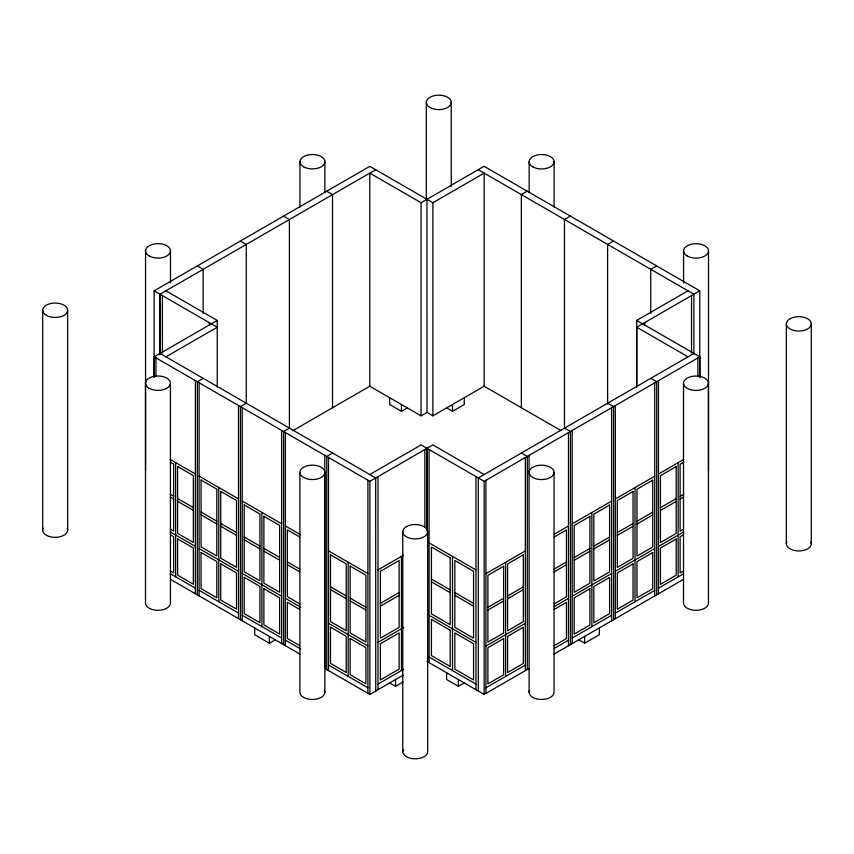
<?xml version="1.0" encoding="UTF-8"?>
<svg xmlns="http://www.w3.org/2000/svg" width="854" height="854" viewBox="0 0 854 854"><rect width="100%" height="100%" fill="white"/><g stroke="black" fill="none" stroke-linecap="round" stroke-linejoin="round"><path stroke-width="1.28" d="M42.7 530.153L42.7 310.248M67.637 530.153L67.637 310.248M145.554 470.767L145.554 250.873M154.115 377.436L154.115 290.851L369.793 166.338L432.882 202.729L484.165 173.127L484.165 386.232L432.882 415.845L427 412.45L421.075 415.845L369.793 386.232L369.793 173.127L421.075 202.729L421.075 415.845M154.2 376.817L154.2 356.844L217.236 320.421L165.954 290.808M155.962 376.529L155.962 357.858M159.986 354.186L159.986 294.246L375.664 169.732M160.072 354.143L160.072 294.203M170.49 282.855L170.49 250.873M175.636 576.76L175.636 462.58M195.374 593.722L195.374 380.606M197.338 594.854L197.338 381.749L203.209 378.354M199.099 595.879L199.099 382.763M203.124 313.301L203.124 269.341L197.253 265.946M209.273 325.267L209.273 322.598M217.236 387.172L217.236 320.421M218.773 601.664L218.773 487.485M238.512 618.627L238.512 405.511M240.465 619.758L240.465 406.643L246.347 403.259M242.226 620.783L242.226 407.668M246.262 402.949L246.262 244.436L240.38 241.052M254.695 627.968L254.695 634.757L269.384 643.243L275.266 639.849M261.911 626.569L261.911 512.389M269.384 643.243L269.384 636.454M281.639 643.532L281.639 430.416M283.603 644.663L283.603 431.548L289.485 428.164M285.364 645.688L285.364 432.572M289.399 428.655L289.399 219.531L283.517 216.147M299.957 207.031L299.957 161.726M324.776 455.321L324.776 668.436L369.878 694.473L375.749 691.078L375.664 477.92M324.894 192.374L324.894 161.726M326.74 669.568L326.74 456.452L332.622 453.058M328.502 670.593L328.502 457.477M332.537 407.742L332.537 194.637L326.655 191.243M348.186 676.379L348.186 562.199M367.914 693.341L367.914 480.226M369.878 694.473L369.878 481.357L432.882 444.913L484.165 474.525M378.002 689.68L378.002 476.575M389.68 397.718L389.68 404.508L401.433 411.286L407.305 407.892M389.68 682.944L395.551 686.338L395.551 679.549M401.433 411.286L401.433 404.508M401.465 670.571L401.465 556.392M424.865 526.875L424.865 449.514M426.317 199.665L426.317 102.373M427 412.45L426.957 199.345M432.882 415.845L432.882 202.729M451.243 186.332L451.243 102.373M446.653 407.892L452.524 411.286L452.524 404.508M464.277 397.718L464.277 404.508L452.524 411.286M475.956 689.68L475.956 476.575M521.335 407.7L521.335 194.584L527.217 191.189M525.338 670.657L525.338 457.541M529.16 192.406L529.16 161.758M554.097 207.063L554.097 161.758M564.473 428.601L564.473 219.489L570.355 216.094M568.476 645.752L568.476 432.636M607.61 404.23L607.61 244.393L613.492 240.999M611.613 620.847L611.613 407.732M636.71 387.011L636.71 320.421L688.004 290.808M644.685 325.267L644.685 322.598M650.748 313.247L650.748 269.298L656.619 265.904M654.74 595.943L654.74 382.827M683.574 282.887L683.574 250.905M691.505 352.916L691.548 295.548M693.886 354.143L693.886 294.203L478.208 169.679M697.867 376.603L697.878 357.922M699.757 377.383L699.757 290.808L484.079 166.284L421.075 202.729M708.51 470.8L708.51 250.905M165.954 356.844L217.236 327.231L154.115 290.851M292.805 430.683L369.995 386.115M369.793 474.525L421.075 444.913L484.165 481.314L699.842 356.791L699.842 376.774M636.71 387.172L636.71 327.231L699.757 290.808M693.96 353.396L478.293 477.92L478.293 691.035M378.066 569.896L403.686 555.1M380.393 603.362L399.128 592.548M380.393 606.148L399.128 595.334M485.926 573.653L525.285 550.937M554.214 534.23L568.422 526.032M572.201 523.844L611.56 501.127M615.328 498.949L654.698 476.222M658.466 474.045L683.616 459.527M554.086 537.091L566.458 529.95L566.458 596.786L554.086 603.927M683.488 462.377L680.115 464.33L680.115 531.167L683.488 529.224M378.066 642.304L403.686 627.509M487.89 607.333L503.646 598.238M507.575 595.975L523.321 586.879M554.086 569.116L566.458 561.975M574.166 557.523L589.911 548.428M593.84 546.165L609.596 537.07M617.293 532.618L633.049 523.523M636.977 521.26L652.734 512.165M660.43 507.714L676.187 498.619M680.115 496.355L683.488 494.413M487.89 610.119L503.646 601.024M507.575 598.761L523.321 589.666M554.086 571.902L566.458 564.761M574.166 560.309L589.911 551.214M593.84 548.951L609.596 539.856M617.293 535.405L633.049 526.31M636.977 524.046L652.734 514.951M660.43 510.5L676.187 501.405M680.115 499.142L683.488 497.188M378.066 684.075L403.686 669.28M375.664 691.035L403.141 675.172M395.551 686.338L403.035 682.015M485.926 646.062L525.285 623.345M554.214 606.639L568.422 598.44M572.201 596.252L611.56 573.536M615.328 571.347L654.698 548.631M658.466 546.453L683.616 531.935M554.086 609.5L566.458 602.358L566.458 638.557L554.086 645.709M683.488 534.785L680.115 536.739L680.115 572.938L683.488 570.995M446.653 672.76L446.653 679.549L458.406 686.338L464.277 682.944M485.926 687.833L525.285 665.117M554.214 648.421L568.422 640.212M572.201 638.034L611.56 615.307M615.328 613.129L654.698 590.402M658.466 588.225L683.616 573.707M427 661.423L484.165 694.43L529.064 668.501M553.83 654.207L683.243 579.492M578.777 639.795L584.659 643.19L599.348 634.714L599.348 627.925M636.71 320.421L699.842 356.791M636.71 327.231L688.004 356.844M650.833 378.301L656.705 381.695L656.705 594.811M607.696 403.205L613.567 406.6L613.567 619.716M564.558 428.11L570.44 431.505L570.44 644.621M483.876 386.072L561.067 430.64M521.42 453.015L527.302 456.41L527.302 669.525M160.072 353.449L375.749 477.962M154.2 356.844L369.878 481.357M429.092 542.877L475.891 569.896M431.43 579.033L450.165 589.858M454.83 592.548L473.564 603.362M431.43 581.82L450.165 592.633M454.83 595.334L473.564 606.148M170.17 459.431L195.32 473.949M199.099 476.126L238.458 498.853M242.226 501.031L281.596 523.748M285.364 525.936L300.672 534.764M328.502 550.841L367.861 573.557M170.298 462.281L173.682 464.234L173.682 531.071L170.298 529.128M299.711 536.995L287.328 529.854L287.328 596.69L299.711 603.831M429.092 615.286L475.891 642.304M170.298 494.317L173.682 496.259M177.6 498.522L193.356 507.618M201.064 512.069L216.809 521.164M220.738 523.427L236.494 532.522M244.191 536.974L259.947 546.069M263.875 548.332L279.632 557.427M287.328 561.879L299.711 569.02M330.466 586.783L346.222 595.879M350.14 598.142L365.896 607.237M170.298 497.092L173.682 499.046M177.6 501.309L193.356 510.404M201.064 514.855L216.809 523.95M220.738 526.213L236.494 535.309M244.191 539.76L259.947 548.855M263.875 551.118L279.632 560.213M287.328 564.665L299.711 571.806M330.466 589.57L346.222 598.665M350.14 600.928L365.896 610.023M429.092 657.057L475.891 684.075M170.17 531.839L195.32 546.357M199.099 548.535L238.458 571.251M242.226 573.44L281.596 596.156M285.364 598.344L300.672 607.173M328.502 623.249L367.861 645.966M170.298 534.689L173.682 536.643L173.682 572.842L170.298 570.899M299.711 609.404L287.328 602.262L287.328 638.461L299.711 645.613M170.17 573.61L195.32 588.128M199.099 590.306L238.458 613.033M242.226 615.211L281.596 637.938M285.364 640.116L300.672 648.955M328.502 665.02L367.861 687.737M170.597 579.418L300.01 654.132M162.409 295.548L162.441 352.916M811.3 323.847A12.468 7.195 0 0 1 792.597 330.082A12.468 7.195 0 0 1 792.597 317.613A12.468 7.195 0 0 1 811.3 323.847L811.3 543.752M786.363 323.847L786.363 543.752M708.446 383.232A12.468 7.195 0 0 1 689.744 389.467A12.468 7.195 0 0 1 689.744 376.998A12.468 7.195 0 0 1 708.446 383.232L708.446 603.127A12.468 7.195 0 0 1 695.978 610.332A12.468 7.195 0 0 1 683.51 603.127L683.51 383.232M678.151 462.676L678.151 576.856M658.466 380.681L658.466 593.797M635.013 487.581L635.013 601.76M615.328 405.586L615.328 618.691M591.875 512.485L591.875 626.665M584.659 636.411L584.659 643.19M572.201 430.491L572.201 643.596M554.043 472.379A12.468 7.195 0 0 1 535.341 478.614A12.468 7.195 0 0 1 535.341 466.145A12.468 7.195 0 0 1 554.043 472.379L554.043 692.284A12.468 7.195 0 0 1 539.941 699.415A12.468 7.195 0 0 1 529.533 690.416M529.064 455.385L529.106 692.284M505.611 562.295L505.611 676.475M485.926 480.29L485.926 693.405M484.165 481.314L484.165 694.43M458.406 679.549L458.406 686.338M452.492 556.392L452.492 670.571M429.092 449.514L429.092 662.629M427.683 531.722A12.468 7.195 0 0 1 408.991 537.956A12.468 7.195 0 0 1 408.991 525.498A12.468 7.195 0 0 1 427.683 531.722L427.683 751.627A12.468 7.195 0 0 1 413.592 758.758A12.468 7.195 0 0 1 403.173 749.759M402.757 531.722L402.757 751.627M324.84 472.347A12.468 7.195 0 0 1 306.138 478.582A12.468 7.195 0 0 1 306.138 466.113A12.468 7.195 0 0 1 324.84 472.347L324.84 692.242M299.903 472.347L299.903 692.242A12.468 7.195 0 0 0 313.994 699.383A12.468 7.195 0 0 0 324.413 690.384M170.426 383.2L170.426 603.095A12.468 7.195 0 0 1 157.958 610.3A12.468 7.195 0 0 1 145.49 603.095L145.49 383.2M810.873 541.884A12.468 7.195 0 0 1 798.832 550.947A12.468 7.195 0 0 1 786.79 541.884M67.21 528.284A12.468 7.195 0 0 1 55.168 537.347A12.468 7.195 0 0 1 43.127 528.284M177.6 538.906L177.6 575.116L193.356 584.211L193.356 548.001L177.6 538.906M177.6 466.497L177.6 533.334L193.356 542.439L193.356 475.593L177.6 466.497M201.064 552.453L201.064 588.652L216.809 597.747L216.809 561.548L201.064 552.453M201.064 480.044L201.064 546.88L216.809 555.975L216.809 489.139L201.064 480.044M220.738 563.811L220.738 600.02L236.494 609.115L236.494 572.906L220.738 563.811M220.738 491.402L220.738 558.238L236.494 567.334L236.494 500.497L220.738 491.402M244.191 577.357L244.191 613.556L259.947 622.651L259.947 586.452L244.191 577.357M244.191 504.949L244.191 571.785L259.947 580.88L259.947 514.044L244.191 504.949M263.875 588.716L263.875 624.925L279.632 634.02L279.632 597.811L263.875 588.716M263.875 516.307L263.875 583.143L279.632 592.238L279.632 525.402L263.875 516.307M330.466 627.167L330.466 663.366L346.222 672.461L346.222 636.262L330.466 627.167M330.466 554.758L330.466 621.595L346.222 630.69L346.222 563.853L330.466 554.758M350.14 638.525L350.14 674.724L365.896 683.819L365.896 647.62L350.14 638.525M350.14 566.117L350.14 632.953L365.896 642.048L365.896 575.212L350.14 566.117M380.393 643.745L380.393 679.944L399.128 669.13L399.128 632.931L380.393 643.745M380.393 571.337L380.393 638.173L399.128 627.359L399.128 560.523L380.393 571.337M426.957 448.307L426.957 530.889L427 448.307M503.646 566.213L487.89 575.308L487.89 642.144L503.646 633.049L503.646 566.213M523.321 554.854L507.575 563.95L507.575 630.786L523.321 621.691L523.321 554.854M589.911 516.403L574.166 525.498L574.166 592.334L589.911 583.239L589.911 516.403M609.596 505.045L593.84 514.14L593.84 580.976L609.596 571.881L609.596 505.045M633.049 491.498L617.293 500.593L617.293 567.43L633.049 558.335L633.049 491.498M652.734 480.14L636.977 489.235L636.977 556.071L652.734 546.976L652.734 480.14M676.187 466.594L660.43 475.689L660.43 542.536L676.187 533.43L676.187 466.594M503.646 638.621L487.89 647.716L487.89 683.915L503.646 674.82L503.646 638.621M523.321 627.263L507.575 636.358L507.575 672.557L523.321 663.462L523.321 627.263M589.911 588.812L574.166 597.907L574.166 634.116L589.911 625.021L589.911 588.812M609.596 577.453L593.84 586.549L593.84 622.747L609.596 613.652L609.596 577.453M633.049 563.907L617.293 573.002L617.293 609.212L633.049 600.116L633.049 563.907M652.734 552.549L636.977 561.644L636.977 597.843L652.734 588.748L652.734 552.549M676.187 539.002L660.43 548.097L660.43 584.307L676.187 575.212L676.187 539.002M450.165 557.822L431.43 547.008L431.43 613.855L450.165 624.669L450.165 557.822M473.564 571.337L454.83 560.523L454.83 627.359L473.564 638.173L473.564 571.337M450.165 630.231L431.43 619.417L431.43 655.626L450.165 666.44L450.165 630.231M473.564 643.745L454.83 632.931L454.83 669.13L473.564 679.944L473.564 643.745M532.811 166.85A12.468 7.195 0 0 0 553.67 163.616A12.468 7.195 0 0 0 538.404 154.798A12.468 7.195 0 0 0 532.811 166.85M429.968 107.465A12.468 7.195 0 0 0 450.827 104.241A12.468 7.195 0 0 0 435.551 95.424A12.468 7.195 0 0 0 429.968 107.465M687.224 255.997A12.468 7.195 0 0 0 708.083 252.763A12.468 7.195 0 0 0 692.818 243.956A12.468 7.195 0 0 0 687.224 255.997M149.14 388.292A12.468 7.195 0 0 0 169.999 385.058A12.468 7.195 0 0 0 154.734 376.251A12.468 7.195 0 0 0 149.14 388.292M149.204 255.954A12.468 7.195 0 0 0 170.063 252.731A12.468 7.195 0 0 0 154.787 243.913A12.468 7.195 0 0 0 149.204 255.954M46.351 315.339A12.468 7.195 0 0 0 67.21 312.116A12.468 7.195 0 0 0 51.945 303.298A12.468 7.195 0 0 0 46.351 315.339M303.618 166.808A12.468 7.195 0 0 0 324.467 163.584A12.468 7.195 0 0 0 309.201 154.766A12.468 7.195 0 0 0 303.618 166.808"/></g></svg>
